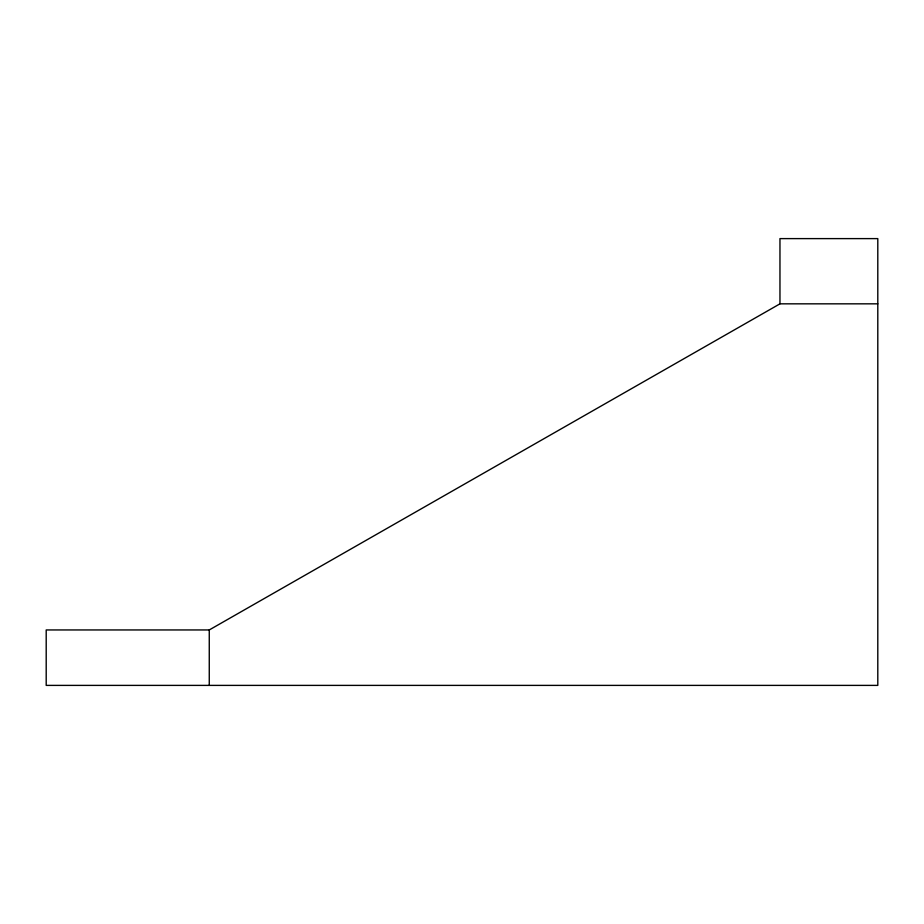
<?xml version="1.0" encoding="UTF-8"?>
<svg xmlns="http://www.w3.org/2000/svg" width="924" height="924" viewBox="0 0 924 924"><rect width="100%" height="100%" fill="white"/><g stroke="black" fill="none" stroke-linecap="round" stroke-linejoin="round"><path stroke-width="1.39" d="M779.96 303.834L779.96 238.611L877.8 238.611L877.8 685.389L46.2 685.389L46.2 629.949L209.263 629.949L779.96 303.834L877.8 303.834M209.263 629.949L209.263 685.389"/></g></svg>
